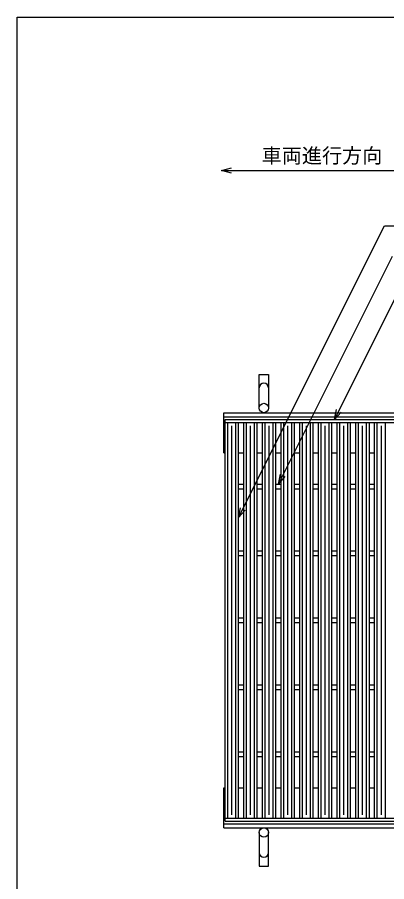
# Model space of a CAD drawing. Units: millimetres, scale not verified. Extents: x -1820 to 1724, y -1285 to 1059.
# Drawn here: x -1736 to -1185, y -232 to 1059 of the extents above; entities that cross this region are included whole.
import ezdxf
from ezdxf.enums import TextEntityAlignment as Align

# ---------------------------------------------------------------- set-up
doc = ezdxf.new("R2010")
doc.units = ezdxf.units.MM
doc.header["$LTSCALE"] = 10
for name, color, linetype, lineweight in [('0_2', 150, 'Continuous', 25), ('16', 3, 'Continuous', 25), ('19', 6, 'Continuous', 25), ('22', 2, 'Continuous', 25)]:
    doc.layers.add(name, color=color, linetype=linetype, lineweight=lineweight)
doc.styles.add('ベクトル', font='')
doc.styles.get('ベクトル').set_extended_font_data('ベクトル')

msp = doc.modelspace()

# ---------------------------------------------------------------- linework, layer by layer
at = {"layer": '0_2'}
for p, q in [((-1736, -1141), (-1736, 1059)), ((-1736, 1059), (1724, 1059))]:
    msp.add_line(p, q, dxfattribs=at)
at = {"layer": '0_2', "color": 4}
for p, q in [((-1431.33, 830.33), (-1416.33, 834.33)), ((-1416.33, 826.33), (-1431.33, 830.33)), ((-1431.33, 830.33), (-1131.33, 830.33))]:
    msp.add_line(p, q, dxfattribs=at)
at = {"layer": '16'}
for p, q in [((-1426, 458.5), (-430, 458.5)), ((-1426, 454), (-1426, 458.5)), ((-1426, 454), (-430, 454)), ((-1426, -137), (-1426, 454)), ((-1426, 454), (-1406, 454)), ((-1422, -137), (-1422, 454)), ((-1410, -137), (-1410, 454)), ((-1406, -137), (-1406, 454)), ((-1398.1, -137), (-1398.1, 454)), ((-1398.1, 454), (-1378.1, 454)), ((-1394.1, -137), (-1394.1, 454)), ((-1382.1, -137), (-1382.1, 454)), ((-1378.1, -137), (-1378.1, 454)), ((-1370.2, -137), (-1370.2, 454)), ((-1370.2, 454), (-1350.2, 454)), ((-1366.2, -137), (-1366.2, 454)), ((-1354.2, -137), (-1354.2, 454)), ((-1350.2, -137), (-1350.2, 454)), ((-1342.3, -137), (-1342.3, 454)), ((-1342.3, 454), (-1322.3, 454)), ((-1338.3, -137), (-1338.3, 454)), ((-1326.3, -137), (-1326.3, 454)), ((-1322.3, -137), (-1322.3, 454)), ((-1314.4, -137), (-1314.4, 454)), ((-1314.4, 454), (-1294.4, 454)), ((-1310.4, -137), (-1310.4, 454)), ((-1298.4, -137), (-1298.4, 454)), ((-1294.4, -137), (-1294.4, 454)), ((-1286.5, -137), (-1286.5, 454)), ((-1286.5, 454), (-1266.5, 454)), ((-1282.5, -137), (-1282.5, 454)), ((-1270.5, -137), (-1270.5, 454)), ((-1266.5, -137), (-1266.5, 454)), ((-1258.6, -137), (-1258.6, 454)), ((-1258.6, 454), (-1238.6, 454)), ((-1254.6, -137), (-1254.6, 454)), ((-1242.6, -137), (-1242.6, 454)), ((-1238.6, -137), (-1238.6, 454)), ((-1230.7, -137), (-1230.7, 454)), ((-1230.7, 454), (-1210.7, 454)), ((-1226.7, -137), (-1226.7, 454)), ((-1214.7, -137), (-1214.7, 454)), ((-1210.7, -137), (-1210.7, 454)), ((-1202.8, -137), (-1202.8, 454)), ((-1202.8, 454), (-1182.8, 454)), ((-1198.8, -137), (-1198.8, 454)), ((-1186.8, -137), (-1186.8, 454)), ((-1416, -132), (-1416, 449)), ((-1388.1, -132), (-1388.1, 449)), ((-1360.2, -132), (-1360.2, 449)), ((-1332.3, -132), (-1332.3, 449)), ((-1304.4, -132), (-1304.4, 449)), ((-1276.5, -132), (-1276.5, 449)), ((-1248.6, -132), (-1248.6, 449)), ((-1220.7, -132), (-1220.7, 449)), ((-1192.8, -132), (-1192.8, 449)), ((-1406, 362), (-1398.1, 362)), ((-1378.1, 362), (-1370.2, 362)), ((-1350.2, 362), (-1342.3, 362)), ((-1322.3, 362), (-1314.4, 362)), ((-1294.4, 362), (-1286.5, 362)), ((-1266.5, 362), (-1258.6, 362)), ((-1238.6, 362), (-1230.7, 362)), ((-1210.7, 362), (-1202.8, 362)), ((-1406, 355), (-1398.1, 355)), ((-1378.1, 355), (-1370.2, 355)), ((-1350.2, 355), (-1342.3, 355)), ((-1322.3, 355), (-1314.4, 355)), ((-1294.4, 355), (-1286.5, 355)), ((-1266.5, 355), (-1258.6, 355)), ((-1238.6, 355), (-1230.7, 355)), ((-1210.7, 355), (-1202.8, 355)), ((-1406, 262), (-1398.1, 262)), ((-1378.1, 262), (-1370.2, 262)), ((-1350.2, 262), (-1342.3, 262)), ((-1322.3, 262), (-1314.4, 262)), ((-1294.4, 262), (-1286.5, 262)), ((-1266.5, 262), (-1258.6, 262)), ((-1238.6, 262), (-1230.7, 262)), ((-1210.7, 262), (-1202.8, 262)), ((-1406, 255), (-1398.1, 255)), ((-1378.1, 255), (-1370.2, 255)), ((-1350.2, 255), (-1342.3, 255)), ((-1322.3, 255), (-1314.4, 255)), ((-1294.4, 255), (-1286.5, 255)), ((-1266.5, 255), (-1258.6, 255)), ((-1238.6, 255), (-1230.7, 255)), ((-1210.7, 255), (-1202.8, 255)), ((-1406, 162), (-1398.1, 162)), ((-1406, 155), (-1398.1, 155)), ((-1378.1, 162), (-1370.2, 162)), ((-1378.1, 155), (-1370.2, 155)), ((-1350.2, 162), (-1342.3, 162)), ((-1350.2, 155), (-1342.3, 155)), ((-1322.3, 162), (-1314.4, 162)), ((-1322.3, 155), (-1314.4, 155)), ((-1294.4, 162), (-1286.5, 162)), ((-1294.4, 155), (-1286.5, 155)), ((-1266.5, 162), (-1258.6, 162)), ((-1266.5, 155), (-1258.6, 155)), ((-1238.6, 162), (-1230.7, 162)), ((-1238.6, 155), (-1230.7, 155)), ((-1210.7, 162), (-1202.8, 162)), ((-1210.7, 155), (-1202.8, 155)), ((-1406, 62), (-1398.1, 62)), ((-1406, 55), (-1398.1, 55)), ((-1378.1, 62), (-1370.2, 62)), ((-1378.1, 55), (-1370.2, 55)), ((-1350.2, 62), (-1342.3, 62)), ((-1350.2, 55), (-1342.3, 55)), ((-1322.3, 62), (-1314.4, 62)), ((-1322.3, 55), (-1314.4, 55)), ((-1294.4, 62), (-1286.5, 62)), ((-1294.4, 55), (-1286.5, 55)), ((-1266.5, 62), (-1258.6, 62)), ((-1266.5, 55), (-1258.6, 55)), ((-1238.6, 62), (-1230.7, 62)), ((-1238.6, 55), (-1230.7, 55)), ((-1210.7, 62), (-1202.8, 62)), ((-1210.7, 55), (-1202.8, 55)), ((-1406, -38), (-1398.1, -38)), ((-1378.1, -38), (-1370.2, -38)), ((-1350.2, -38), (-1342.3, -38)), ((-1322.3, -38), (-1314.4, -38)), ((-1294.4, -38), (-1286.5, -38)), ((-1266.5, -38), (-1258.6, -38)), ((-1238.6, -38), (-1230.7, -38)), ((-1210.7, -38), (-1202.8, -38)), ((-1406, -45), (-1398.1, -45)), ((-1378.1, -45), (-1370.2, -45)), ((-1350.2, -45), (-1342.3, -45)), ((-1322.3, -45), (-1314.4, -45)), ((-1294.4, -45), (-1286.5, -45)), ((-1266.5, -45), (-1258.6, -45)), ((-1238.6, -45), (-1230.7, -45)), ((-1210.7, -45), (-1202.8, -45)), ((-1426, -137), (-430, -137)), ((-1426, -141.5), (-1426, -137)), ((-1426, -137), (-1406, -137)), ((-1426, -141.5), (-430, -141.5)), ((-1398.1, -137), (-1378.1, -137)), ((-1370.2, -137), (-1350.2, -137)), ((-1342.3, -137), (-1322.3, -137)), ((-1314.4, -137), (-1294.4, -137)), ((-1286.5, -137), (-1266.5, -137)), ((-1258.6, -137), (-1238.6, -137)), ((-1230.7, -137), (-1210.7, -137)), ((-1202.8, -137), (-1182.8, -137))]:
    msp.add_line(p, q, dxfattribs=at)
at = {"layer": '19'}
for p, q in [((-1375, 475.5), (-1375, 525.5)), ((-1375, 525.5), (-1361, 525.5)), ((-1361, 525.5), (-1361, 475.5)), ((-1428, 468.5), (-428, 468.5)), ((-1428, 408.5), (-1428, 468.5)), ((-1428, 462.5), (-428, 462.5)), ((-1428, 408.5), (-1426, 408.5)), ((-1406, 408.5), (-1398.1, 408.5)), ((-1378.1, 408.5), (-1370.2, 408.5)), ((-1350.2, 408.5), (-1342.3, 408.5)), ((-1322.3, 408.5), (-1314.4, 408.5)), ((-1294.4, 408.5), (-1286.5, 408.5)), ((-1266.5, 408.5), (-1258.6, 408.5)), ((-1238.6, 408.5), (-1230.7, 408.5)), ((-1210.7, 408.5), (-1202.8, 408.5)), ((-1428, -151.5), (-1428, -91.5)), ((-1428, -91.5), (-1426, -91.5)), ((-1406, -91.5), (-1398.1, -91.5)), ((-1378.1, -91.5), (-1370.2, -91.5)), ((-1350.2, -91.5), (-1342.3, -91.5)), ((-1322.3, -91.5), (-1314.4, -91.5)), ((-1294.4, -91.5), (-1286.5, -91.5)), ((-1266.5, -91.5), (-1258.6, -91.5)), ((-1238.6, -91.5), (-1230.7, -91.5)), ((-1210.7, -91.5), (-1202.8, -91.5)), ((-1428, -145.5), (-428, -145.5)), ((-1428, -151.5), (-428, -151.5)), ((-1375, -158.5), (-1375, -208.5)), ((-1361, -208.5), (-1361, -158.5)), ((-1375, -208.5), (-1361, -208.5))]:
    msp.add_line(p, q, dxfattribs=at)
for centre in [(-1368, 475.5), (-1368, -158.5)]:
    msp.add_circle(centre, 7, dxfattribs=at)
for centre, start, end in [((-1368, 505.5), 0, 180), ((-1368, -188.5), 180, 0)]:
    msp.add_arc(centre, 7, start, end, dxfattribs=at)
at = {"layer": '22', "color": 4}
for p, q in [((-1406, 312), (-1188.25, 747.5)), ((-1188.25, 747.5), (-728.25, 747.5)), ((-1346.25, 362), (-1176, 702.5)), ((-1262.55, 458.5), (-1164.8, 654)), ((-1262.55, 458.5), (-1259.55, 473.1)), ((-1262.55, 458.5), (-1252.55, 469.5)), ((-1346.25, 362), (-1343.25, 376.6)), ((-1346.25, 362), (-1336.25, 373)), ((-1406, 312), (-1403, 326.6)), ((-1406, 312), (-1396, 323))]:
    msp.add_line(p, q, dxfattribs=at)

# ---------------------------------------------------------------- texts
at = {"layer": '0_2', "color": 2, "style": 'ベクトル'}
msp.add_text('車両進行方向', height=21.99, dxfattribs=at).set_placement((-1371.33, 852.33), align=Align.MIDDLE_LEFT)

doc.saveas('drawing.dxf')
